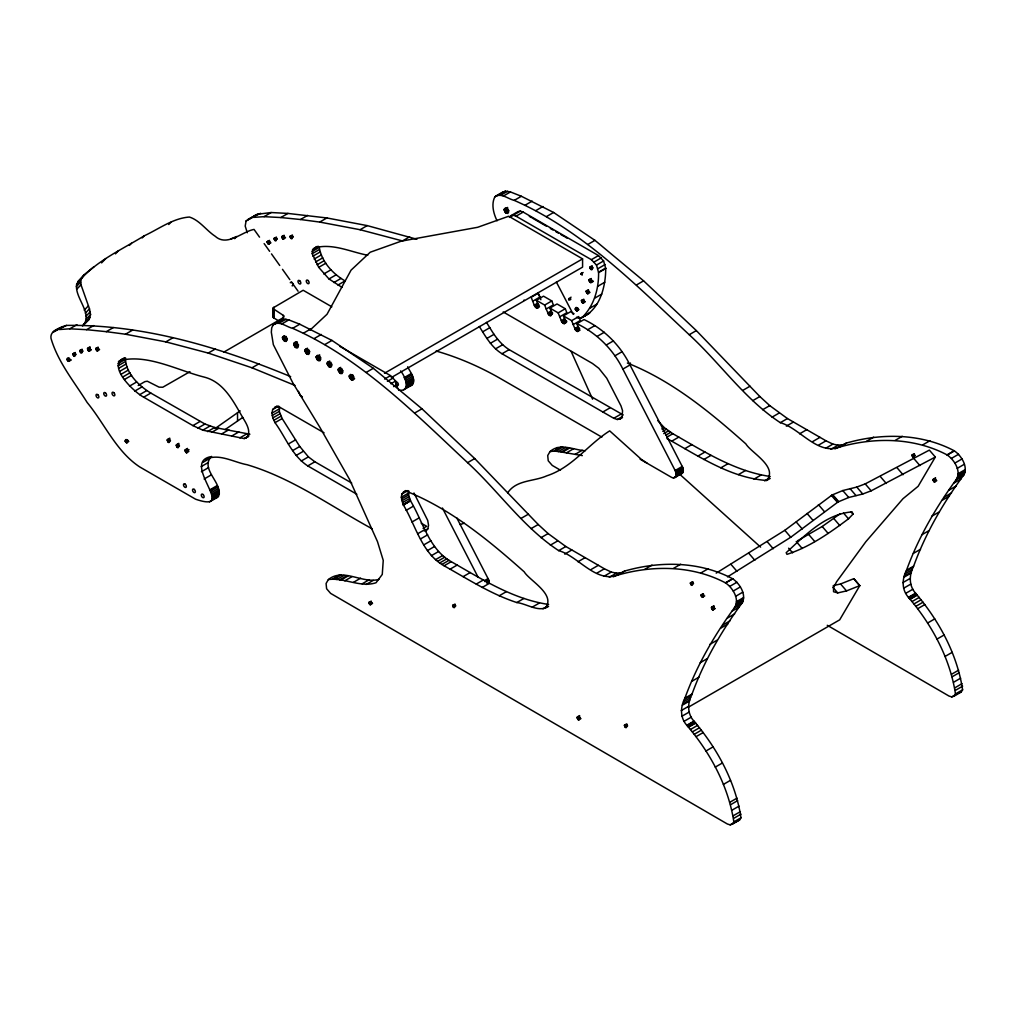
<?xml version="1.0" encoding="UTF-8"?>
<svg xmlns="http://www.w3.org/2000/svg" width="1016" height="1016" viewBox="0 0 1016 1016"><rect width="100%" height="100%" fill="white"/><g stroke="black" fill="none" stroke-linecap="round" stroke-linejoin="round"><path stroke-width="1.5" d="M732.434 824.116L733.844 821.893C728.447 786.181 710.222 752.653 686.803 725.272C679.958 717.74 680.301 706.806 684.886 698.195C696.697 665.709 714.032 635.737 734.352 607.873C740.27 599.592 732.663 587.654 725.437 582.841C692.391 565.417 653.021 564.985 617.665 575.132C595.795 583.273 578.002 555.981 558.686 550.634C523.151 527.317 498.589 491.134 467.589 462.674C414.084 412.674 360.68 358.242 292.621 328.333C286.677 327.076 279.286 320.294 273.253 324.764L271.729 327.787L271.323 332.194L273.342 344.665L292.824 382.892L319.786 427.177L349.555 479.438L377.482 541.617L383.248 560.4L382.27 574.421L376.047 582.752C360.159 587.921 344.335 577.342 328.358 579.565L326.085 583.489L326.606 588.747L330.619 593.382L727.418 824.027L730.136 824.84L732.434 824.116L739.572 820.001L740.982 817.778C735.584 782.066 717.36 748.525 693.941 721.157C687.083 713.626 687.426 702.678 692.023 694.08C703.834 661.594 721.17 631.622 741.49 603.758C747.395 595.478 739.8 583.527 732.574 578.714C699.529 561.289 660.159 560.857 624.802 571.005L613.423 576.796M827.265 625.285L949.046 696.074L951.763 696.887L954.062 696.163L955.472 693.941C950.074 658.228 931.863 624.7 908.431 597.319C901.586 589.788 901.929 578.841 906.513 570.243C918.324 537.756 935.66 507.784 955.98 479.92C961.898 471.64 954.291 459.689 947.064 454.876C914.019 437.452 874.649 437.02 839.292 447.167C817.423 455.32 799.63 428.028 780.313 422.669C744.779 399.364 720.217 363.182 689.216 334.721C635.711 284.721 582.308 230.276 514.248 200.381C508.305 199.111 500.913 192.341 494.881 196.812C491.02 204.203 493.573 213.703 497.053 220.802M954.062 696.163L961.2 692.036L962.609 689.826C957.212 654.113 938.987 620.573 915.568 593.204C908.71 585.66 909.066 574.726 913.651 566.115C925.462 533.629 942.797 503.669 963.117 475.805C969.023 467.512 961.428 455.574 954.202 450.761C921.156 433.337 881.786 432.905 846.43 443.052L835.05 448.843M397.751 388.569L395.643 381.025L390.525 375.628L339.865 346.38M576.605 317.259C578.307 318.237 580.644 318.732 582.27 317.36C594.081 305.664 598.805 288.9 598.589 272.618L596.481 265.074L591.363 259.677L516.052 216.192L513.232 215.227L510.959 215.684L509.422 217.424M579.679 318.249C599.44 311.696 605.752 287.236 605.714 268.503L603.606 260.96L598.487 255.562L523.177 212.077L520.37 211.099L518.096 211.557L510.959 215.684M290.665 376.619C219.824 347.332 143.701 324.269 66.421 325.412C60.503 327.8 49.822 330.149 50.965 338.226C57.874 362.064 74.193 381.775 87.16 402.488C104.61 423.659 116.307 451.587 139.776 466.966L195.618 499.212C238.29 513.779 181.318 463.55 209.994 456.832M216.599 497.789C227.013 485.356 198.399 469.76 211.595 456.387M398.602 390.08C411.404 392.506 405.155 375.742 400.545 370.916M410.845 385.648C417.855 381.152 409.867 371.754 407.683 366.789M83.363 325.425C92.939 312.623 74.219 297.815 76.67 284.048C93.739 262.001 120.853 250.177 144.285 235.788C158.826 229.044 173.05 218.161 189.433 217.043C199.733 220.332 206.324 230.48 215.214 236.271C227.203 247.104 242.113 231.559 254.038 229.425L259.537 237.147M83.439 324.46L89.078 319.405L90.564 314.579L89.497 308.851L81.001 284.785L80.823 279.743L84.226 274.663L93.942 266.725M279.349 321.335L273.368 317.64L273.19 307.848L303.162 290.259L331.838 306.819M273.063 316.865L273.799 307.213M548.577 606.374C538.963 612.953 526.796 603.682 516.827 602.552C490.842 594.03 467.792 579.057 444.094 565.785C421.78 553.288 415.735 525.386 403.441 505.079L401.32 497.256L401.879 494.017L405.803 490.525M548.589 604.444C512.94 599.211 481.914 579.145 451.231 561.67C428.904 549.173 422.859 521.259 410.578 500.964L408.584 494.932L408.826 490.969M630.085 365.176L630.453 363.017M72.873 353.873C76.619 350.584 75.286 360.909 72.873 353.873L75.248 352.501M79.794 350.584C83.541 347.294 82.207 357.607 79.794 350.584L82.169 349.212M87.503 348.793C91.262 345.504 89.929 355.829 87.503 348.793L89.891 347.421M95.796 348.488C99.543 345.211 98.209 355.524 95.796 348.488L98.171 347.116M167.259 440.08C171.006 436.791 169.672 447.116 167.259 440.08L169.634 438.709M176.301 445.3C180.048 442.011 178.714 452.323 176.301 445.3L178.676 443.929M185.052 450.355C188.798 447.065 187.465 457.378 185.052 450.355L187.427 448.983M267.119 241.732C270.866 238.442 269.532 248.755 267.119 241.732L269.494 240.36M274.041 238.43C277.787 235.153 276.454 245.466 274.041 238.43L276.416 237.058M281.75 236.652C285.509 233.363 284.175 243.675 281.75 236.652L284.137 235.268M290.03 236.347C293.789 233.058 292.456 243.383 290.03 236.347L292.418 234.975M282.448 337.452L283.794 335.89L285.496 336.88L286.842 339.992L286.195 341.414L284.645 341.262L282.626 338.544L282.448 337.452L284.823 336.08M356.819 494.233L307.759 465.912C292.125 455.752 285.585 437.147 275.019 422.669L272.796 417.944L271.983 413.131L272.682 409.499L276.987 405.93M351.688 483.032L314.897 461.785L308.407 456.882L299.758 446.481L282.156 418.541L279.324 411.391L279.578 406.59M293.738 343.967L295.084 342.405L296.799 343.395L298.132 346.507L297.498 347.929L295.084 347.091L293.738 343.967L297.307 341.909M304.94 350.444L306.286 348.882L308 349.86L309.347 352.984L308.699 354.406L307.149 354.254L305.118 351.523L304.94 350.444L307.327 349.072M316.09 356.87L317.424 355.308L319.138 356.299L320.485 359.41L319.837 360.832L317.424 359.981L316.09 356.87L319.659 354.813M327.165 363.271L328.511 361.709L330.225 362.699L331.559 365.811L330.924 367.233L329.362 367.081L327.343 364.363L327.165 363.271L329.54 361.899M338.188 369.634L339.535 368.071L341.249 369.062L342.582 372.174L341.947 373.596L340.385 373.444L338.366 370.726L338.188 369.634L340.563 368.262M349.199 375.996L350.545 374.434L352.26 375.412L353.606 378.536L352.958 379.959L351.396 379.806L349.377 377.076L349.199 375.996L351.587 374.625M368.871 602.463C372.364 599.402 371.119 609.016 368.871 602.463L371.246 601.091M425.895 531.076L427.825 528.879L428.536 525.247L427.711 520.433L413.969 492.989M504.076 209.499L505.422 207.937L507.124 208.915L508.47 212.039L507.822 213.462L505.422 212.611L504.076 209.499L507.644 207.442M452.653 605.409C456.108 602.374 454.876 611.899 452.653 605.409L455.028 604.037M568.668 298.526C575.348 298.577 563.829 302.781 571.043 297.155M581.406 300.571C585.381 297.091 583.959 308.026 581.406 300.571L583.781 299.199M586.118 291.16C590.093 287.668 588.683 298.615 586.118 291.16L588.505 289.789M588.912 279.883C592.887 276.39 591.477 287.337 588.912 279.883L591.299 278.511M577.151 717.525C580.847 714.286 579.539 724.459 577.151 717.525L579.526 716.153M624.408 725.259C628.104 722.02 626.783 732.18 624.408 725.259L626.783 723.875M674.903 477.698L683.031 472.44L682.752 467.449L629.996 364.96C620.154 345.148 603.974 329.12 584.022 319.557L576.898 323.672C596.837 333.235 613.016 349.275 622.859 369.087L675.157 470.535L676.186 473.647L675.894 476.555L673.418 478.003L671.589 477.38L640.144 459.219M690.372 583.032C693.865 579.971 692.62 589.572 690.372 583.032L692.76 581.66M701.027 595.02C704.507 591.96 703.275 601.561 701.027 595.02L703.402 593.649M711.454 607.695C714.947 604.634 713.702 614.236 711.454 607.695L713.829 606.323M912 455.066C915.492 452.018 914.248 461.62 912 455.066L914.387 453.695M933.082 479.743C936.574 476.682 935.33 486.283 933.082 479.743L935.469 478.371M589.839 267.183C593.814 263.703 592.391 274.637 589.839 267.183L592.214 265.811M248.437 436.639L244.221 438.569L202.806 430.174L192.9 425.602L143.688 397.192C135.471 393.001 109.296 369.189 121.577 359.41M249.898 434.226L214.668 427.495L204.953 424.015L150.825 393.078C138.709 385.712 125.26 372.834 125.501 357.797L118.364 361.925M342.036 287.414L328.968 278.956L318.707 267.348L312.217 253.695L312.611 249.771L317.017 246.583M416.916 239.268L367.208 225.603L326.873 217.957L287.947 213.424L271.17 212.535L257.429 214.274L246.088 220.942L245.199 226.085L247.282 232.74M585.14 450.736C573.596 450.012 560.07 442.43 549.986 451.612L547.713 455.536L548.234 460.794L552.247 465.417L560.451 470.192M555.6 450.101L557.111 447.485M688.035 707.39L839.686 619.836L859.803 585.61L853.834 578.675L859.701 585.775M716.204 573.138L784.809 530.314L832.117 494.995L842.785 490.55L856.78 487.07L865.213 483.883L929.361 450.113L935.33 457.048L918.134 486.308L902.995 498.704L865.822 541.757L836.549 581.838L833.526 587.743L833.552 591.731L837.73 592.912L846.531 590.906L859.803 585.61M507.708 492.824C516.369 479.679 533.946 481.647 546.824 475.818C572.427 467.487 587.769 444.652 609.689 430.873L641.452 459.461L647.04 463.131M479.323 326.492C485.585 336.55 491.617 347.383 502.006 353.759L613.766 418.287L617.284 419.494L620.141 418.922L622.071 416.738L622.567 410.731L620.992 405.879L606.743 378.219L598.818 368.287L592.48 363.487L503.187 311.937M848.487 518.82L852.983 514.134L852.145 511.899C825.462 513.918 804.913 535.534 786.193 552.691L786.956 554.355C809.6 547.078 829.615 532.994 848.487 518.82L843.521 513.042M77.876 281.495L84.226 274.663M76.67 284.048L80.823 279.743M76.365 286.588L80.505 282.283M101.587 262.89L105.74 258.585M76.86 289.09L81.001 284.785M115.468 253.86L118.58 250.622M129.388 245.415L131.47 243.256M142.202 237.934L144.285 235.788M84.226 310.159L88.379 305.854M168.732 224.498L170.802 222.352M85.344 313.157L89.497 308.851M86.157 316.027L90.297 311.721M86.411 318.884L90.564 314.579M85.916 321.805L90.068 317.5M82.461 325.996L85.573 322.771M84.925 323.71L89.078 319.405M234.632 238.671L236.715 236.512L230.899 238.862M310.134 330.06L327.038 314.249L351.066 270.142L370.218 252.222L401.269 241.16L477.66 227.292L508.711 216.23L582.587 258.877L582.587 267.119L391.325 377.546M246.062 438.01C252.336 432.206 245.897 422.859 242.608 417.322C233.261 401.206 223.799 381.94 204.038 377.05C177.47 370.408 146.685 353.289 119.202 360.782M60.693 327.533L53.023 332.397M253.213 216.814L254.927 215.379M727.532 576.859L790.765 537.248L838.086 501.929L848.754 497.484L862.749 494.005L871.182 490.817L935.33 457.048M797.471 540.804L822.211 526.491L840.042 513.817M545.008 608.432C556.717 594.728 529.311 580.542 524.243 571.868C488.62 540.195 450.38 508.648 405.74 491.007L403.415 491.896M666.915 438.506C698.144 455.701 730.123 477.825 766.635 480.479C778.345 466.776 750.938 452.59 745.871 443.903C710.248 412.229 672.008 380.683 627.367 363.055M215.125 428.511L240.157 410.896M620.56 572.681L616.445 573.164L611.276 572.072L604.393 568.782L565.823 546.506L548.119 533.565L538.226 524.497L474.713 458.559L421.97 408.8L373.329 368.3L331.965 340.424L299.745 324.218L288.823 319.9L283.693 319.113L273.253 324.764M842.188 444.716L838.073 445.199L832.904 444.106L826.021 440.817L787.451 418.554L769.747 405.613L759.854 396.532L696.341 330.594L643.598 280.848L594.957 240.347L553.593 212.471L521.373 196.266L510.451 191.948L505.32 191.16L494.881 196.812M225.108 429.603L242.773 417.424M53.556 331.648L63.182 326.415M247.802 219.507L257.429 214.274M246.088 220.942L252.031 217.513M56.045 330.543L66.421 325.412M250.292 218.389L260.668 213.271M59.284 329.54L69.787 328.803L76.924 324.688M253.53 217.386L264.033 216.662L271.17 212.535M69.787 328.803L86.563 329.679L93.701 325.565M264.033 216.662L280.81 217.538L287.947 213.424M86.563 329.679L106.261 331.66L113.386 327.546M280.81 217.538L300.495 219.507L307.632 215.392M72.974 354.571L75.362 353.2M267.221 242.43L269.608 241.059M73.279 355.27L75.667 353.898M79.908 351.282L82.283 349.91M267.526 243.129L269.913 241.757M274.155 239.141L276.53 237.769M66.942 359.435C68.364 353.873 71.183 365.646 66.942 359.435L69.329 358.064M80.213 351.98L82.588 350.609M274.46 239.839L276.835 238.455M73.736 355.879L76.111 354.508M267.983 243.738L270.358 242.367M87.617 348.221L90.005 346.85M67.246 360.134L69.634 358.762M80.658 352.59L83.045 351.219M268.529 244.183L270.916 242.811M274.904 240.449L277.292 239.078M67.704 360.744L70.079 359.372M87.617 349.491L90.005 348.12M281.864 237.35L284.239 235.979M68.25 361.201L70.637 359.829M87.922 350.19L90.297 348.818M282.169 238.049L284.543 236.677M68.809 361.391L71.183 360.02M88.379 350.799L90.754 349.428M282.626 238.658L285.001 237.287M88.925 351.257L91.313 349.885M283.172 239.103L285.547 237.731M95.898 349.199L98.285 347.828M290.144 237.046L292.519 235.674M96.203 349.898L98.59 348.513M290.449 237.744L292.824 236.372M96.66 350.507L99.035 349.136M290.906 238.354L293.281 236.982M106.261 331.66L125.489 334.213L132.626 330.098M300.495 219.507L319.735 222.072L326.873 217.957M97.206 350.952L99.593 349.58M120.713 359.943L124.282 357.886M313.449 248.641L317.335 246.418M312.611 249.771L318.554 246.342M117.907 363.652L125.044 359.537M312.153 251.511L319.291 247.383C321.577 261.722 332.765 273.837 345.072 280.924L337.934 285.039M117.97 365.836L125.108 361.721M312.217 253.695L319.354 249.568M118.643 368.325L125.781 364.211M312.89 256.184L320.027 252.057M125.489 334.213L165.837 341.871L172.974 337.744M319.735 222.072L360.083 229.718L367.208 225.603M119.901 371.221L127.038 367.094M314.147 259.067L321.285 254.953M121.349 374.117L128.486 369.989M315.595 261.963L322.732 257.848M122.898 376.911L130.023 372.783M317.144 264.757L324.269 260.642M124.46 379.489L131.597 375.374M318.707 267.348L325.844 263.233M129.502 386.118L136.639 382.003M323.748 273.977L330.886 269.85M138.214 385.496L144.882 381.635L147.32 381.216L159.042 387.147L162.789 387.236L189.941 371.691M134.722 391.096L141.859 386.982M328.968 278.956L336.105 274.841M165.837 341.871L208.242 353.073L215.379 348.958M409.613 236.804L402.488 240.932L360.083 229.718M139.624 394.703L146.749 390.589M333.858 282.562L340.995 278.435M143.688 397.192L150.825 393.078M223.926 352.069L283.477 317.551L284.036 316.052L283.324 315.392L273.063 308.623M274.688 323.723L281.826 319.608M496.316 195.77L503.453 191.656M276.555 323.228L283.693 319.113M498.183 195.275L505.32 191.16M278.879 323.317L286.017 319.202M500.507 195.364L507.644 191.249M281.686 324.028L288.823 319.9M503.314 196.063L510.451 191.948M292.621 328.333L299.745 324.218M514.248 200.381L521.373 196.266M282.626 338.544L286.182 336.474M504.254 210.579L507.81 208.521M283.096 339.623L286.652 337.553M504.723 211.658L508.292 209.601M283.794 340.563L287.363 338.506M505.422 212.611L508.991 210.553M284.645 341.262L287.02 339.89M506.273 213.296L508.648 211.925M303.441 333.172L310.566 329.057M525.069 205.219L532.193 201.105M510.616 216.738L512.991 215.367M513.232 215.227L520.37 211.099M293.916 343.078L296.291 341.706M125.12 441.046C126.543 435.483 129.362 447.256 125.12 441.046L127.495 439.674M208.242 353.073L252.006 367.805L259.131 363.69M125.425 441.744L127.8 440.373M516.052 216.192L523.177 212.077M293.916 345.059L297.485 343.002M125.87 442.354L128.245 440.982M126.428 442.811L128.803 441.427M294.386 346.139L297.955 344.081M295.084 347.091L298.653 345.021M295.935 347.777L298.323 346.405M314.173 338.569L321.297 334.455M535.8 210.617L542.925 206.502M305.118 349.555L307.492 348.183M305.118 351.523L308.686 349.466M305.587 352.603L309.156 350.545M306.286 353.555L309.855 351.498M307.149 354.254L309.524 352.87M324.828 344.551L331.965 340.424M546.456 216.586L553.593 212.471M167.373 439.509L169.748 438.137M192.9 425.602L200.025 421.475M167.373 440.779L169.748 439.407M167.678 441.477L170.053 440.106M168.123 442.087L170.498 440.715M316.255 357.962L319.824 355.905M316.725 359.042L320.294 356.984M197.828 428.142L204.953 424.015M317.424 359.981L320.993 357.924M318.287 360.68L320.662 359.308M176.403 444.729L178.791 443.357M202.806 430.174L209.944 426.06M176.403 445.999L178.791 444.627M176.708 446.697L179.095 445.325M177.165 447.307L179.54 445.935M207.531 431.61L214.668 427.495M327.343 362.382L329.717 361.01M327.343 364.363L330.911 362.293M211.684 432.359L218.821 428.244M327.812 365.442L331.381 363.372M328.511 366.382L332.08 364.325M185.166 449.783L187.541 448.412M329.362 367.081L331.737 365.709M185.166 451.053L187.541 449.682M185.471 451.752L189.04 449.694M185.915 452.361L188.303 450.99M186.474 452.819L188.849 451.434M221.717 433.908L228.841 429.793M338.366 368.745L340.741 367.373M338.366 370.726L341.935 368.668M272.682 409.499L278.625 406.057M338.836 371.805L342.405 369.748M339.535 372.745L343.103 370.688M231.712 436.042L238.849 431.927M271.983 413.131L279.108 409.004M340.385 373.444L342.773 372.072M272.186 415.506L279.324 411.391M272.796 417.944L279.933 413.817M239.827 437.896L246.964 433.781M273.761 420.357L280.886 416.23M349.377 377.076L352.946 375.018M202.908 462.382L210.033 458.267M244.221 438.569L248.984 435.826M349.847 378.155L353.416 376.098M275.019 422.669L282.156 418.541M350.545 379.108L354.114 377.05M201.168 466.636L208.305 462.509M351.396 379.806L353.784 378.422M352.26 380.098L354.635 378.727M366.192 372.415L373.329 368.3M587.82 244.462L594.957 240.347M201.409 471.729L208.547 467.614M384.493 373.253L582.587 258.877M204.14 479.019L211.277 474.891M384.581 379.057L390.525 375.628M591.363 259.677L598.487 255.562M387.401 381.343L393.344 377.914M594.17 261.963L601.307 257.848M589.953 267.932L592.328 266.56M532.702 301.231L539.839 297.104L538.302 293.154L531.165 297.269L534.594 305.968L536.27 307.81L537.87 307.975L538.531 306.502L536.397 300.291L543.522 296.164L551.802 300.952L553.339 304.902L546.202 309.016L548.564 314.503L550.659 315.913L552.005 313.893L549.897 308.077L557.022 303.962L565.302 308.737L566.839 312.699L559.702 316.814L562.064 322.301L564.159 323.698L565.506 321.678L563.397 315.874L570.522 311.76L574.078 313.804M580.784 273.901L581.596 272.948L582.231 275.069L580.784 273.901L583.159 272.529M390.893 383.769L395.643 381.025M590.283 268.668L592.658 267.297M596.481 265.074L603.606 260.96M288.43 443.967L295.567 439.852M482.676 331.813L489.814 327.698C494.792 336.156 500.71 344.335 509.143 349.644L623.253 414.973M590.753 269.316L593.141 267.945M209.906 489.801L217.043 485.686M404.152 377.66L411.29 373.532M210.287 490.436L217.424 486.308M404.533 378.282L411.671 374.167M210.655 491.084L217.78 486.969M404.889 378.93L412.026 374.815M534.251 305.181L537.82 303.124M393.637 386.639L397.192 384.581M598.03 268.63L605.155 264.516M211.341 492.582L218.465 488.467M405.587 380.441L412.712 376.326M534.594 305.968L538.163 303.911M535.064 306.705L538.632 304.648M211.849 494.119L218.986 490.004M406.095 381.978L413.233 377.863M535.635 307.34L539.204 305.27M536.27 307.81L538.658 306.438M598.589 272.212L605.726 268.097M212.179 495.656L219.316 491.541M406.425 383.515L413.563 379.4M537.159 308.115L539.534 306.743M598.589 272.618L605.714 268.503M536.397 300.291L544.665 305.067L551.802 300.952M212.293 497.154L219.431 493.039M292.621 450.609L299.758 446.481M406.54 385.013L413.677 380.898M486.867 338.455L494.005 334.34M589.039 280.619L591.414 279.248M212.115 498.843L219.253 494.728M406.362 386.702L413.499 382.587M589.356 281.369L591.731 279.997M211.607 500.202L218.745 496.087M405.854 388.061L412.991 383.934M589.839 282.016L592.214 280.645M209.461 501.917L217.945 497.078M403.708 389.763L412.191 384.937M590.423 282.486L592.798 281.115M591.007 282.689L593.382 281.318M296.151 455.435L303.289 451.32M490.398 343.294L497.535 339.166M547.751 312.979L551.32 310.921M548.094 313.766L551.663 311.709M586.245 291.909L588.62 290.525M548.564 314.503L552.133 312.445M586.562 292.646L588.937 291.274M597.7 286.334L604.825 282.207M549.135 315.125L552.704 313.068M587.045 293.294L589.42 291.922M549.77 315.608L552.158 314.236M587.629 293.764L590.004 292.392M301.269 461.01L308.407 456.882M495.516 348.856L502.653 344.741M549.897 308.077L558.165 312.865L565.302 308.737M581.52 301.32L583.895 299.949M581.851 302.057L584.225 300.685M582.32 302.704L584.708 301.333M582.905 303.174L585.292 301.803M575.208 309.055C576.72 303.149 579.704 315.633 575.208 309.055L577.596 307.683M594.652 298.196L601.79 294.081M575.539 309.791L577.913 308.419M576.009 310.439L578.396 309.067M307.759 465.912L314.897 461.785M502.006 353.759L509.143 349.644M576.605 310.921L578.98 309.55M561.251 320.777L564.82 318.707M561.594 321.564L565.163 319.507M562.064 322.301L565.633 320.231M562.635 322.923L566.204 320.865M563.27 323.406L566.839 321.335M589.61 308.343L596.748 304.216M564.159 323.698L566.534 322.326M563.397 315.874L571.665 320.65L578.803 316.535M414.833 412.928L421.97 408.8M636.461 284.963L643.598 280.848M582.574 317.055L589.712 312.941M581 318.072L589.407 313.245M576.898 323.672L579.006 329.476L577.66 331.495L575.564 330.086L573.202 324.612L580.339 320.497L579.31 317.856M574.751 328.562L578.32 326.504M575.094 329.362L578.663 327.304M575.564 330.086L579.133 328.028M576.135 330.721L579.704 328.663M576.77 331.191L579.158 329.819M577.66 331.495L580.034 330.124M587.54 329.819L594.678 325.704M597.217 336.347L604.355 332.232M606.361 344.957L613.499 340.843M614.921 355.816L622.059 351.701M401.879 494.017L407.822 490.576M622.859 369.087L629.996 364.96M401.32 497.256L408.457 493.128M401.447 499.046L408.584 494.932M467.589 462.674L474.713 458.559M689.216 334.721L696.341 330.594M401.815 500.875L408.953 496.76M402.387 502.717L409.524 498.602M403.174 504.558L410.299 500.418M403.238 504.685L410.375 500.57M403.314 504.812L410.439 500.697M403.441 505.079L410.515 500.825M406.108 510.375L413.245 506.247M411.975 522.008L419.113 517.893M602.856 411.988L609.994 407.861M328.358 579.565C343.332 567.461 362.395 584.01 378.93 579.387M332.753 578.955L339.89 574.84M549.986 451.612L554.38 451.002L561.518 446.875M334.01 579.133L341.147 575.018M555.638 451.18L562.775 447.065M423.088 528.371L426.656 526.313L421.195 523.164M613.766 418.287L620.903 414.172M336.791 579.539L343.929 575.424M558.419 451.587L565.556 447.472M417.843 533.654L424.967 529.539M424.231 530.962L427.8 528.904M617.284 419.494L622.046 416.75M339.573 579.945L346.697 575.831M561.2 451.993L568.325 447.878M340.83 580.136L347.967 576.021M554.38 451.002L562.458 452.184L569.595 448.056M620.141 418.922L622.516 417.551M344.78 580.822L351.917 576.694M566.407 452.857L573.545 448.742M420.497 538.95L427.634 534.822M353.479 582.32L360.616 578.193M575.107 454.355L582.244 450.24M423.748 544.906L430.886 540.791M362.166 583.819L369.303 579.692M366.128 584.492L373.253 580.377M427.406 550.621L434.53 546.506M431.355 555.688L438.493 551.574M435.483 559.689L442.608 555.574M661.861 428.993L664.235 427.622L672.859 433.718C703.542 451.193 734.568 471.246 770.217 476.479M437.579 561.353L444.716 557.225M662.775 431.33L666.344 429.273M368.973 603.123L371.348 601.739M369.252 603.771L371.64 602.399M439.725 562.94L446.85 558.825M663.727 433.616L668.477 430.873M369.672 604.342L372.059 602.971M370.192 604.761L372.567 603.377M521.271 518.287L528.409 514.159M742.899 390.322L750.037 386.207M441.897 564.439L449.021 560.324M665.899 435.115L670.649 432.359M444.094 565.785L451.231 561.67M666.915 437.147L672.859 433.718M450.05 569.176L457.187 565.061M671.678 441.223L678.815 437.096M531.101 528.612L538.226 524.497M752.729 400.66L759.854 396.532M463.156 576.631L470.294 572.503M684.784 448.666L691.921 444.551M540.995 537.68L548.119 533.565M762.622 409.727L769.747 405.613M476.263 584.073L483.387 579.958M697.89 456.12L705.015 452.006M484.48 580.631L488.048 578.574L456.819 517.97M675.157 470.535L682.295 466.42M484.95 581.647L488.518 579.59L488.048 578.574M675.627 471.564L682.752 467.449M486.486 582.003L488.861 580.631L488.518 579.59M550.38 545.148L557.505 541.02M675.97 472.605L683.108 468.49M772.008 417.182L779.132 413.067M486.702 583.057L489.077 581.673L488.861 580.631M676.186 473.647L683.323 469.532M676.262 474.663L683.4 470.548M482.206 587.464L489.344 583.349M703.847 459.511L710.971 455.397M673.418 478.003L683.031 472.44M452.755 606.057L455.13 604.685M453.034 606.704L455.409 605.333M453.454 607.263L455.828 605.892M558.686 550.634L565.823 546.506M780.313 422.669L787.451 418.554M564.718 554.114L571.843 549.986M786.346 426.149L793.471 422.034M499.186 595.808L506.324 591.693M720.814 467.855L727.951 463.74M577.977 561.759L585.102 557.644M799.605 433.807L806.729 429.692M516.827 602.552L523.951 598.437M738.454 474.599L745.579 470.484M591.236 569.417L598.361 565.302M812.863 441.465L819.988 437.337M532.346 607.085L539.471 602.971M753.974 479.133L761.098 475.018M597.256 572.897L604.393 568.782M818.883 444.945L826.021 440.817M542.976 608.8L547.726 606.057M764.603 480.847L769.353 478.104M766.635 480.479L770.204 478.422M604.139 576.186L611.276 572.072M825.767 448.234L832.904 444.106M609.321 577.279L616.445 573.164M830.948 449.326L838.073 445.199M617.118 575.374L624.802 571.005M838.746 447.421L846.43 443.052M644.881 569.227L652.018 565.112M866.508 441.274L873.646 437.159M673.532 568.35L680.657 564.236M895.16 440.398L902.284 436.283M701.18 572.795L708.317 568.681M922.807 444.843L929.945 440.715M690.474 583.679L692.861 582.308M912.114 455.727L914.489 454.355M690.766 584.327L693.141 582.955M912.393 456.375L914.768 455.003M691.185 584.899L693.56 583.527M912.812 456.946L915.187 455.574M701.129 595.668L703.504 594.297M701.408 596.316L703.783 594.944M725.437 582.841L732.65 578.764M947.064 454.876L954.278 450.812M725.564 582.905L732.739 578.815M947.23 454.978L954.367 450.85M702.348 597.306L704.723 595.935M729.818 586.346L736.956 582.231M951.446 458.394L958.583 454.266M733.26 591.02L740.397 586.905M954.888 463.067L962.025 458.94M711.556 607.162L713.943 605.79M933.183 479.209L935.571 477.838M711.556 608.355L713.943 606.971M933.183 480.39L935.571 479.019M711.848 609.003L714.223 607.619M933.475 481.038L935.85 479.666M712.267 609.562L714.642 608.19M933.894 481.609L936.269 480.238M735.584 596.341L742.721 592.214M957.212 468.376L964.349 464.261M712.775 609.981L715.162 608.609M934.403 482.029L936.79 480.657M736.435 601.701L743.572 597.586M958.063 473.748L965.2 469.621M736.384 602.92L743.522 598.792M958.012 474.955L965.149 470.84M736.232 604.037L743.356 599.923M957.859 476.085L964.997 471.957M735.978 605.066L743.102 600.939M957.605 477.101L964.743 472.986M735.622 605.993L742.76 601.878M957.25 478.041L964.387 473.913M735.355 606.527L742.493 602.412M956.983 478.574L964.12 474.459M735.051 607.022L742.188 602.907M956.678 479.069L963.816 474.942M734.352 607.873L741.858 603.352M955.98 479.92L963.486 475.399M732.206 611.048L739.343 606.933M953.833 483.095L960.971 478.98M727.494 618.033L734.619 613.918M949.122 490.08L956.247 485.953M722.77 625.018L729.907 620.89M944.397 497.053L951.535 492.938M720.636 628.193L727.761 624.065M942.264 500.228L949.388 496.113M577.266 716.953L579.641 715.582M577.266 718.223L579.641 716.839M577.558 718.909L579.945 717.537M578.002 719.506L580.39 718.134M578.548 719.95L580.936 718.579M709.968 644.309L717.093 640.182M931.596 516.344L938.733 512.229M700.227 662.699L707.352 658.584M921.855 534.746L928.98 530.631M691.744 681.342L698.881 677.227M913.371 553.39L920.509 549.275M624.523 725.945L626.897 724.573M624.815 726.63L627.202 725.259M625.259 727.227L627.647 725.856M684.886 698.195L692.023 694.08M906.513 570.243L913.651 566.115M684.492 699.287L691.629 695.173M906.12 571.335L913.257 567.207M683.628 701.688L690.753 697.56M905.256 573.735L912.381 569.608M682.752 704.088L689.889 699.961M904.38 576.123L911.517 572.008M682.358 705.18L689.496 701.053M903.986 577.215L911.123 573.1M681.203 710.603L688.34 706.476M902.83 582.638L909.968 578.523M681.977 716.204L689.115 712.089M903.605 588.251L910.742 584.124M684.06 721.322L691.197 717.194M905.688 593.369L912.825 589.242M686.803 725.272L693.941 721.157M908.431 597.319L915.568 593.204M687.083 725.576L694.207 721.462M908.71 597.624L915.835 593.509M687.68 726.25L694.817 722.135M909.307 598.297L916.445 594.17M688.289 726.91L695.427 722.795M909.917 598.957L917.054 594.843M688.569 727.215L695.706 723.1M910.196 599.262L917.334 595.147M690.499 729.463L697.636 725.348M912.127 601.51L919.264 597.395M692.391 731.85L699.529 727.735M914.032 603.898L921.156 599.783M694.284 734.276L701.408 730.148M915.911 606.311L923.049 602.196M696.15 736.613L703.288 732.498M917.791 608.66L924.916 604.545M705.98 750.989L713.105 746.862M927.608 623.024L934.733 618.909M715.251 767.118L722.389 763.003M936.879 639.166L944.016 635.051M723.405 784.415L730.542 780.301M945.032 656.463L952.17 652.348M729.869 802.259L737.006 798.144M951.497 674.307L958.634 670.179M730.504 804.761L737.629 800.633M952.132 676.796L959.256 672.681M731.888 810.247L739.013 806.133M953.516 682.295L960.641 678.18M733.26 815.746L740.397 811.632M954.9 687.794L962.025 683.666M733.895 818.248L741.032 814.121M955.523 690.283L962.66 686.168M733.844 821.893L740.982 817.778M955.472 693.941L962.609 689.826M730.136 824.84L739.572 820.001M951.763 696.887L957.707 693.458M205.245 459.575C218.504 452.73 233.667 462.267 247.066 464.718C292.329 478.18 331.064 506.4 372.059 528.739M833.234 585.635L840.562 583.971L853.834 578.675M460.07 524.561L464.21 523.227M958.901 692.772L961.2 692.036M314.96 247.79C332.778 243.078 350.482 251.943 367.741 255.245M680.555 473.888L682.028 473.583M523.659 300.317L524.37 300.177M274.612 407.302L277.47 406.73L280.988 407.937L324.053 432.816M562.458 452.184L582.346 455.613M436.093 351.015C458.686 357.492 480.339 366.966 500.672 378.701L601.853 437.121M302.412 396.875L300.317 395.465L298.475 391.312M252.006 367.805L294.996 385.445M529.336 216.344L531.762 217.742M533.082 218.504L546.379 226.174M550.367 228.486L553.021 230.022M555.688 231.546L558.343 233.083M561.01 234.62L563.664 236.156M564.871 236.855L567.284 238.252M679.272 473.862L760.616 547.103M664.235 427.622L657.746 420.573M913.943 458.648L919.912 465.582M897.077 467.792L903.046 474.726M880.313 476.529L886.282 483.464M865.213 483.883L871.182 490.817M856.78 487.07L862.749 494.005M850.049 488.645L856.018 495.579M842.785 490.55L848.754 497.484M850.989 511.823L852.983 514.134M832.739 494.703L838.708 501.637M832.117 494.995L838.086 501.929M831.405 495.465L837.476 502.336M833.844 518.617L839.813 525.551M818.401 504.622L824.37 511.556M822.211 526.491L828.167 533.425M807.072 513.461L813.029 520.395M808.838 534.632L814.794 541.566M796.252 522.008L802.208 528.942M840.562 583.971L846.531 590.906M796.214 541.503L802.183 548.437M784.809 530.314L790.765 537.248M832.764 587.134L837.73 592.912M788.619 548.183L792.594 552.806M767.283 541.795L773.24 548.729M748.856 553.352L754.825 560.286M730.936 564.312L736.892 571.246M573.24 314.376L556.374 282.042M264.135 243.586L269.634 251.308M271.475 253.886L279.73 265.468M282.486 269.329L289.827 279.629M291.656 282.207L298.082 291.211M486.461 322.377L489.814 327.698M538.15 293.853L540.601 297.879M442.417 508L478.015 577.05M571.183 351.485L592.607 399.199M539.839 297.104L540.868 299.745M571.665 320.65L573.202 324.612M558.165 312.865L559.702 316.814M544.665 305.067L546.202 309.016M489.077 581.673L489.153 582.701M283.324 315.392L283.324 318.135M274.053 310.032L274.053 318.275M273.19 307.848L273.368 317.64M237.541 412.61L237.541 420.853M396.583 385.127A2.007 1.156 60 0 0 398.323 384.975A2.007 1.156 60 0 0 397.32 382.384L396.951 382.118A2.007 1.156 60 0 0 395.719 382.219M396.24 384.759A2.007 1.156 60 0 1 395.719 383.858M292.062 285.775A2.007 1.156 60 0 0 293.116 284.798A2.007 1.156 60 0 0 292.062 282.613L291.694 282.346A2.007 1.156 60 0 0 290.322 282.766M308.064 280.518L307.696 280.251A2.007 1.156 60 0 0 306.4 281.838A2.007 1.156 60 0 0 308.775 283.578A2.007 1.156 60 0 0 308.064 280.518M299.784 280.822L299.415 280.556A2.007 1.156 60 0 0 298.12 282.143A2.007 1.156 60 0 0 300.495 283.87A2.007 1.156 60 0 0 299.784 280.822M113.817 392.671L113.449 392.405A2.007 1.156 60 0 0 112.154 393.992A2.007 1.156 60 0 0 114.529 395.719A2.007 1.156 60 0 0 113.817 392.671M105.537 392.963L105.169 392.697A2.007 1.156 60 0 0 103.873 394.284A2.007 1.156 60 0 0 106.248 396.024A2.007 1.156 60 0 0 105.537 392.963M97.815 394.754L97.447 394.487A2.007 1.156 60 0 0 96.164 396.075A2.007 1.156 60 0 0 98.539 397.815A2.007 1.156 60 0 0 97.815 394.754M203.073 494.525L202.705 494.259A2.007 1.156 60 0 0 201.422 495.846A2.007 1.156 60 0 0 203.797 497.586A2.007 1.156 60 0 0 203.073 494.525M194.323 489.471L193.954 489.204A2.007 1.156 60 0 0 192.659 490.791A2.007 1.156 60 0 0 195.034 492.531A2.007 1.156 60 0 0 194.323 489.471M185.28 484.251L184.912 483.984A2.007 1.156 60 0 0 183.629 485.572A2.007 1.156 60 0 0 186.004 487.312A2.007 1.156 60 0 0 185.28 484.251"/></g></svg>
